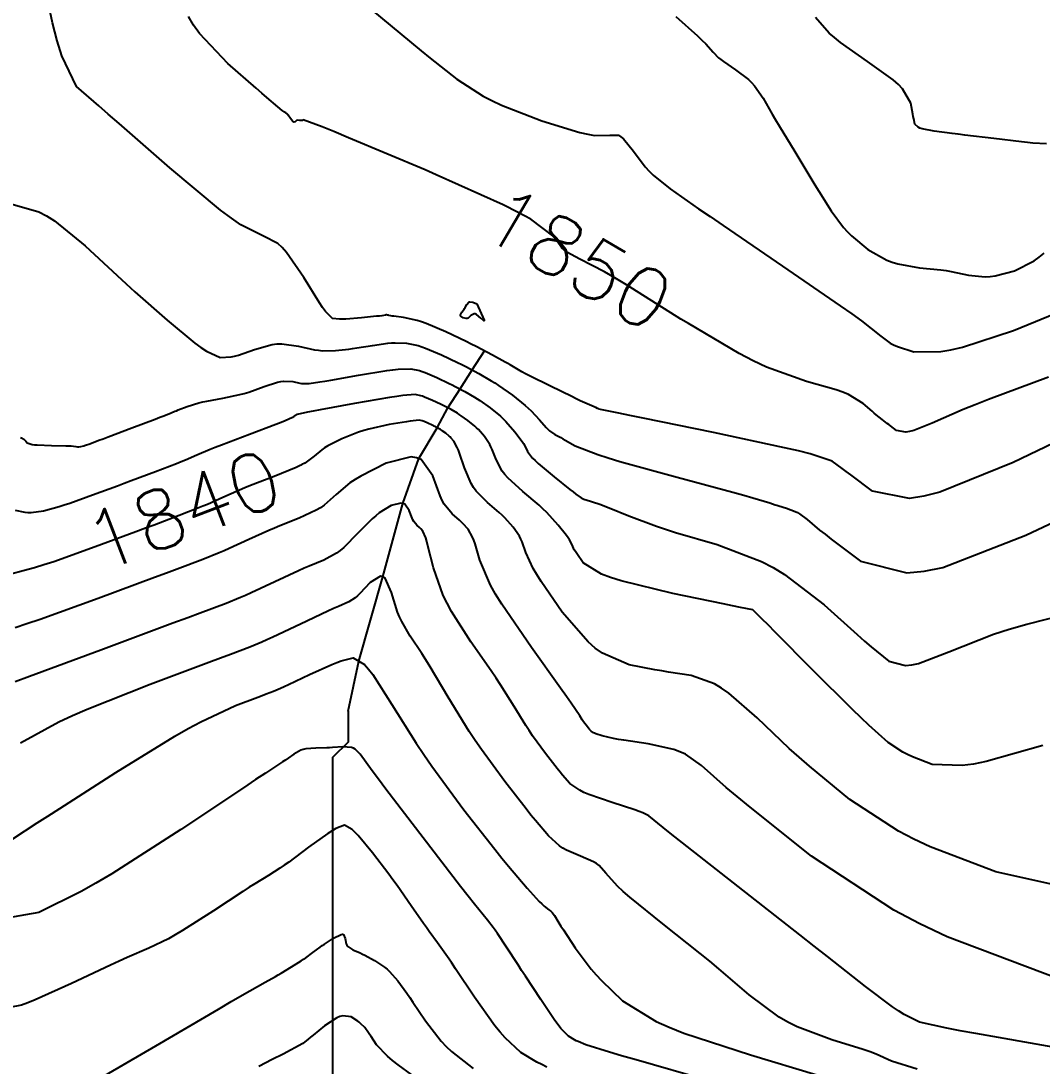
# Model space of a CAD drawing. Header units: metres. Extents: x 837117 to 838479, y 1189012 to 1191015.
# Drawn here: x 838122.7 to 838188.9, y 1189077.4 to 1189145.2 of the extents above; entities that cross this region are included whole.
import ezdxf

# ---------------------------------------------------------------- set-up
doc = ezdxf.new("R2010")
doc.units = ezdxf.units.M
doc.header["$LTSCALE"] = 0.3
for name, color, linetype in [('COTAS 10', 1, 'Continuous'), ('COTAS INT', 252, 'Continuous'), ('DRENAJE', 5, 'Continuous')]:
    doc.layers.add(name, color=color, linetype=linetype)
doc.styles.get("Standard").update_dxf_attribs({"font": 'simplex.shx'})

msp = doc.modelspace()

# ---------------------------------------------------------------- linework, layer by layer
at = {"layer": 'COTAS 10'}
for points in [[(838189.319, 1189122.116), (838185.419, 1189120.65), (838184.555, 1189120.312), (838183.784, 1189120.003), (838181.78, 1189119.13), (838180.577, 1189118.644), (838180.312, 1189118.578), (838180.076, 1189118.542), (838179.467, 1189118.66), (838179.069, 1189118.957), (838178.966, 1189119.035), (838178.866, 1189119.11), (838178.53, 1189119.363), (838178.15, 1189119.668), (838178.022, 1189119.777), (838177.883, 1189119.896), (838177.303, 1189120.411), (838176.348, 1189120.982), (838175.974, 1189121.135), (838175.553, 1189121.287), (838173.636, 1189121.819), (838171.031, 1189122.757), (838170.176, 1189123.165), (838169.262, 1189123.637), (838165.977, 1189125.584), (838165.479, 1189125.878), (838161.944, 1189128.09), (838161.187, 1189128.545), (838160.525, 1189128.931), (838158.937, 1189129.753), (838158.094, 1189130.205), (838157.902, 1189130.358), (838157.729, 1189130.522), (838157.253, 1189131.215), (838155.756, 1189132.346), (838154.938, 1189132.787), (838153.946, 1189133.284), (838149.607, 1189135.226), (838148.907, 1189135.538), (838143.932, 1189137.63), (838142.979, 1189138.023), (838142.212, 1189138.336), (838140.977, 1189138.794), (838140.921, 1189138.748), (838140.898, 1189138.742), (838140.871, 1189138.739), (838140.743, 1189138.755), (838140.608, 1189138.762), (838140.577, 1189138.755), (838140.547, 1189138.743), (838140.461, 1189138.665), (838140.372, 1189138.634), (838140.342, 1189138.651), (838140.308, 1189138.68), (838140.165, 1189138.88), (838140.02, 1189139.102), (838139.986, 1189139.145), (838139.955, 1189139.18), (838139.862, 1189139.24), (838139.736, 1189139.304), (838139.682, 1189139.342), (838139.621, 1189139.388), (838139.335, 1189139.625), (838138.635, 1189140.237), (838138.312, 1189140.519), (838137.934, 1189140.849), (838136.105, 1189142.45), (838134.267, 1189144.389), (838133.883, 1189144.933), (838133.554, 1189145.479)], [(838190.258, 1189089.079), (838185.909, 1189090.046), (838181.641, 1189091.652), (838180.587, 1189092.149), (838179.587, 1189092.669), (838176.437, 1189094.732), (838173.817, 1189096.89), (838173.151, 1189097.469), (838172.512, 1189098.039), (838170.418, 1189100.033), (838168.593, 1189101.632), (838168.123, 1189101.953), (838167.668, 1189102.223), (838166.15, 1189102.76), (838164.669, 1189102.987), (838164.238, 1189103.061), (838163.796, 1189103.141), (838162.123, 1189103.469), (838160.402, 1189104.211), (838159.93, 1189104.551), (838159.461, 1189104.949), (838157.784, 1189106.874), (838156.412, 1189108.87), (838156.134, 1189109.313), (838155.902, 1189109.708), (838155.433, 1189110.74), (838155.198, 1189111.433), (838155.112, 1189111.614), (838155.018, 1189111.791), (838154.603, 1189112.393), (838154.061, 1189112.984), (838153.886, 1189113.154), (838153.7, 1189113.327), (838152.94, 1189113.973), (838152.205, 1189114.724), (838152.035, 1189114.963), (838151.88, 1189115.215), (838151.441, 1189116.238), (838151.129, 1189117.177), (838151.053, 1189117.376), (838150.982, 1189117.549), (838150.764, 1189117.955), (838150.569, 1189118.178), (838150.512, 1189118.235), (838150.453, 1189118.29), (838150.231, 1189118.473), (838150.007, 1189118.631), (838149.948, 1189118.67), (838149.889, 1189118.707), (838149.686, 1189118.826), (838149.474, 1189118.937), (838149.409, 1189118.97), (838149.343, 1189119.003), (838149.08, 1189119.128), (838148.825, 1189119.236), (838148.762, 1189119.258), (838148.702, 1189119.277), (838148.516, 1189119.318), (838148.116, 1189119.285), (838147.922, 1189119.257), (838147.691, 1189119.222), (838146.556, 1189119.029), (838145.25, 1189118.739), (838144.912, 1189118.643), (838144.584, 1189118.54), (838143.484, 1189118.111), (838142.583, 1189117.65), (838142.381, 1189117.528), (838142.198, 1189117.407), (838141.708, 1189116.99), (838141.092, 1189116.543), (838140.894, 1189116.438), (838140.83, 1189116.404), (838140.528, 1189116.258), (838139.111, 1189115.678), (838137.58, 1189115.089), (838137.208, 1189114.939), (838136.858, 1189114.793), (838135.779, 1189114.315), (838134.776, 1189113.864), (838134.473, 1189113.736), (838134.16, 1189113.607), (838132.942, 1189113.13), (838131.325, 1189112.524), (838130.761, 1189112.314), (838130.146, 1189112.085), (838127.508, 1189111.102), (838124.814, 1189110.146), (838124.165, 1189109.934), (838123.557, 1189109.744), (838123.154, 1189109.636), (838121.712, 1189109.247)], [(838167.232, 1189076.515), (838162.572, 1189077.845), (838161.637, 1189078.117), (838160.855, 1189078.346), (838159.315, 1189078.824), (838158.816, 1189079.034), (838158.691, 1189079.094), (838158.572, 1189079.156), (838158.191, 1189079.386), (838157.706, 1189079.895), (838157.522, 1189080.131), (838157.316, 1189080.41), (838156.39, 1189081.762), (838155.401, 1189083.27), (838155.155, 1189083.646), (838154.921, 1189084.005), (838154.177, 1189085.155), (838153.582, 1189086.054), (838153.441, 1189086.255), (838153.311, 1189086.436), (838152.93, 1189086.917), (838152.101, 1189087.945), (838151.69, 1189088.47), (838151.199, 1189089.1), (838148.769, 1189092.243), (838146.352, 1189095.402), (838145.869, 1189096.041), (838145.468, 1189096.579), (838144.691, 1189097.672), (838144.365, 1189098.004), (838144.247, 1189098.062), (838144.118, 1189098.106), (838143.55, 1189098.14), (838142.891, 1189098.092), (838142.704, 1189098.083), (838142.514, 1189098.076), (838141.812, 1189098.067), (838141.155, 1189098.01), (838140.994, 1189097.972), (838140.843, 1189097.925), (838140.373, 1189097.675), (838140.013, 1189097.407), (838139.931, 1189097.349), (838139.857, 1189097.298), (838139.65, 1189097.168), (838138.542, 1189096.443), (838137.899, 1189096.017), (838137.111, 1189095.492), (838133.048, 1189092.781), (838128.588, 1189089.919), (838127.549, 1189089.3), (838126.595, 1189088.756), (838123.854, 1189087.415), (838121.74, 1189087.041)]]:
    msp.add_lwpolyline(points, dxfattribs=at)
at = {"layer": 'COTAS INT'}
for points in [[(838191.755, 1189118.849), (838187.016, 1189116.573), (838182.275, 1189114.655), (838181.229, 1189114.395), (838180.298, 1189114.253), (838177.899, 1189114.717), (838176.498, 1189115.766), (838176.197, 1189115.992), (838175.933, 1189116.189), (838175.291, 1189116.672), (838173.868, 1189117.137), (838173.111, 1189117.325), (838172.198, 1189117.537), (838167.589, 1189118.518), (838163.041, 1189119.444), (838162.165, 1189119.623), (838161.455, 1189119.767), (838160.278, 1189120.009), (838160.191, 1189120.034), (838160.169, 1189120.042), (838160.149, 1189120.051), (838160.081, 1189120.087), (838159.962, 1189120.145), (838159.909, 1189120.168), (838159.848, 1189120.194), (838159.552, 1189120.313), (838158.948, 1189120.582), (838158.693, 1189120.703), (838158.398, 1189120.844), (838157.015, 1189121.521), (838155.67, 1189122.194), (838155.399, 1189122.333), (838155.173, 1189122.45), (838154.726, 1189122.703), (838154.407, 1189122.901), (838154.261, 1189122.985), (838154.091, 1189123.081), (838153.271, 1189123.532), (838152.21, 1189124.087), (838151.887, 1189124.249), (838151.553, 1189124.414), (838150.242, 1189125.04), (838148.972, 1189125.579), (838148.664, 1189125.69), (838148.374, 1189125.783), (838147.484, 1189125.981), (838146.871, 1189126.054), (838146.757, 1189126.068), (838146.667, 1189126.08), (838146.54, 1189126.102), (838146.547, 1189126.111), (838146.54, 1189126.115), (838146.53, 1189126.119), (838146.465, 1189126.137), (838146.39, 1189126.149), (838146.374, 1189126.149), (838146.361, 1189126.148), (838146.331, 1189126.133), (838146.082, 1189126.091), (838145.931, 1189126.073), (838145.744, 1189126.052), (838144.772, 1189125.954), (838143.75, 1189125.875), (838143.531, 1189125.866), (838143.341, 1189125.863), (838142.887, 1189125.902), (838142.438, 1189126.356), (838142.251, 1189126.615), (838142.036, 1189126.933), (838141.034, 1189128.563), (838139.914, 1189130.195), (838139.626, 1189130.515), (838139.346, 1189130.776), (838138.414, 1189131.243), (838136.952, 1189131.979), (838136.339, 1189132.411), (838135.635, 1189132.941), (838132.339, 1189135.68), (838129.047, 1189138.547), (838128.345, 1189139.159), (838127.734, 1189139.692), (838126.285, 1189140.956), (838125.339, 1189142.931), (838125.045, 1189143.911), (838124.737, 1189145.079), (838123.511, 1189150.864)], [(838145.374, 1189145.962), (838148.022, 1189143.775), (838148.648, 1189143.262), (838149.229, 1189142.79), (838150.943, 1189141.417), (838152.65, 1189140.329), (838153.227, 1189140.036), (838153.85, 1189139.745), (838156.473, 1189138.725), (838158.924, 1189137.973), (838159.437, 1189137.852), (838159.878, 1189137.769), (838160.872, 1189137.785), (838161.426, 1189137.788), (838161.59, 1189137.697), (838161.758, 1189137.566), (838162.399, 1189136.759), (838163.172, 1189135.734), (838163.423, 1189135.465), (838163.689, 1189135.203), (838164.782, 1189134.31), (838166.629, 1189133.024), (838167.37, 1189132.514), (838168.211, 1189131.937), (838172.079, 1189129.299), (838175.803, 1189126.734), (838176.554, 1189126.204), (838177.182, 1189125.751), (838178.438, 1189124.765), (838179.05, 1189124.318), (838179.272, 1189124.205), (838179.518, 1189124.096), (838180.595, 1189123.745), (838182.332, 1189123.762), (838182.993, 1189123.886), (838183.732, 1189124.063), (838187.052, 1189125.132), (838190.279, 1189126.448)], [(838165.16, 1189145.488), (838166.561, 1189144.224), (838166.846, 1189143.956), (838167.087, 1189143.723), (838167.583, 1189143.18), (838167.929, 1189142.815), (838168.074, 1189142.695), (838168.241, 1189142.566), (838169.025, 1189142.033), (838169.861, 1189141.395), (838170.061, 1189141.201), (838170.247, 1189140.999), (838170.806, 1189140.204), (838171.407, 1189139.159), (838171.619, 1189138.798), (838171.852, 1189138.406), (838172.858, 1189136.735), (838173.913, 1189135.006), (838174.176, 1189134.577), (838174.427, 1189134.171), (838175.227, 1189132.884), (838176.029, 1189131.804), (838176.282, 1189131.527), (838176.547, 1189131.26), (838177.613, 1189130.378), (838178.826, 1189129.699), (838179.183, 1189129.561), (838179.549, 1189129.445), (838180.95, 1189129.203), (838182.327, 1189129.068), (838182.678, 1189129.02), (838183.016, 1189128.966), (838184.128, 1189128.73), (838185.212, 1189128.609), (838185.533, 1189128.628), (838185.862, 1189128.669), (838187.123, 1189129.006), (838188.388, 1189129.653), (838188.719, 1189129.889), (838189.042, 1189130.15)], [(838189.19, 1189137.224), (838188.303, 1189137.287), (838187.954, 1189137.321), (838187.56, 1189137.362), (838185.764, 1189137.57), (838183.901, 1189137.8), (838183.464, 1189137.855), (838183.062, 1189137.906), (838181.897, 1189138.058), (838181.132, 1189138.205), (838180.982, 1189138.253), (838180.859, 1189138.304), (838180.641, 1189138.512), (838180.575, 1189138.859), (838180.549, 1189138.997), (838180.52, 1189139.153), (838180.384, 1189139.868), (838179.859, 1189140.791), (838179.584, 1189141.078), (838179.253, 1189141.379), (838177.588, 1189142.581), (838175.834, 1189143.802), (838175.446, 1189144.116), (838175.101, 1189144.418), (838174.209, 1189145.421)], [(838122.108, 1189133.326), (838123.841, 1189132.823), (838124.35, 1189132.558), (838124.871, 1189132.238), (838126.858, 1189130.628), (838128.93, 1189128.69), (838129.506, 1189128.164), (838130.082, 1189127.642), (838132.167, 1189125.793), (838133.965, 1189124.318), (838134.36, 1189124.031), (838134.71, 1189123.796), (838135.601, 1189123.389), (838136.308, 1189123.431), (838136.543, 1189123.479), (838136.794, 1189123.543), (838137.839, 1189123.907), (838138.978, 1189124.224), (838139.289, 1189124.258), (838139.597, 1189124.269), (838140.694, 1189124.116), (838141.72, 1189123.887), (838141.984, 1189123.849), (838142.24, 1189123.824), (838143.09, 1189123.826), (838143.94, 1189123.926), (838144.196, 1189123.961), (838144.459, 1189124.001), (838145.482, 1189124.171), (838146.478, 1189124.311), (838146.724, 1189124.331), (838146.958, 1189124.344), (838147.695, 1189124.321), (838148.439, 1189124.159), (838148.677, 1189124.083), (838148.928, 1189123.994), (838149.951, 1189123.562), (838151, 1189123.061), (838151.268, 1189122.929), (838151.526, 1189122.8), (838152.375, 1189122.355), (838153.187, 1189121.88), (838153.421, 1189121.73), (838153.659, 1189121.573), (838154.555, 1189120.942), (838155.386, 1189120.28), (838155.585, 1189120.104), (838155.769, 1189119.931), (838156.321, 1189119.332), (838156.751, 1189118.836), (838156.859, 1189118.728), (838156.962, 1189118.633), (838157.296, 1189118.396), (838157.685, 1189118.19), (838157.823, 1189118.114), (838157.975, 1189118.03), (838158.633, 1189117.659), (838160.099, 1189117.089), (838160.759, 1189116.879), (838161.53, 1189116.647), (838165.235, 1189115.62), (838168.85, 1189114.653), (838169.565, 1189114.458), (838170.155, 1189114.295), (838171.251, 1189113.969), (838171.591, 1189113.842), (838171.705, 1189113.804), (838171.827, 1189113.765), (838172.339, 1189113.617), (838172.886, 1189113.409), (838173.031, 1189113.332), (838173.173, 1189113.247), (838173.661, 1189112.872), (838174.478, 1189112.198), (838174.827, 1189111.925), (838175.23, 1189111.614), (838177.13, 1189110.178), (838180.141, 1189109.414), (838181.245, 1189109.526), (838182.466, 1189109.779), (838187.85, 1189111.865), (838193.124, 1189114.357)], [(838152.259, 1189126.857), (838152.72, 1189125.805), (838152.72, 1189125.766), (838152.703, 1189125.754), (838152.504, 1189125.936), (838152.219, 1189126.178), (838152.148, 1189126.204), (838152.081, 1189126.213), (838151.87, 1189126.1), (838151.677, 1189125.937), (838151.622, 1189125.915), (838151.566, 1189125.903), (838151.357, 1189125.945), (838151.214, 1189126.067), (838151.2, 1189126.107), (838151.197, 1189126.149), (838151.278, 1189126.319), (838151.42, 1189126.509), (838151.456, 1189126.563), (838151.49, 1189126.617), (838151.599, 1189126.82), (838151.719, 1189126.968), (838151.76, 1189126.989), (838151.805, 1189127.001), (838151.992, 1189126.97), (838152.259, 1189126.857)], [(838122.649, 1189118.206), (838122.715, 1189118.181), (838122.864, 1189118.099), (838122.949, 1189118.014), (838122.974, 1189117.987), (838122.999, 1189117.959), (838123.098, 1189117.848), (838123.404, 1189117.75), (838123.559, 1189117.73), (838123.746, 1189117.714), (838124.677, 1189117.683), (838125.608, 1189117.666), (838125.794, 1189117.66), (838125.949, 1189117.652), (838126.25, 1189117.618), (838126.36, 1189117.592), (838126.394, 1189117.59), (838126.43, 1189117.59), (838126.575, 1189117.61), (838126.758, 1189117.659), (838126.818, 1189117.678), (838126.882, 1189117.699), (838127.149, 1189117.794), (838127.747, 1189118.018), (838128.02, 1189118.12), (838128.34, 1189118.24), (838129.883, 1189118.82), (838131.395, 1189119.392), (838131.695, 1189119.507), (838131.945, 1189119.603), (838132.418, 1189119.792), (838132.663, 1189119.894), (838132.768, 1189119.935), (838132.889, 1189119.982), (838133.462, 1189120.198), (838134.229, 1189120.438), (838134.473, 1189120.499), (838134.731, 1189120.559), (838135.776, 1189120.757), (838136.878, 1189120.982), (838137.171, 1189121.059), (838137.46, 1189121.142), (838138.46, 1189121.494), (838139.332, 1189121.783), (838139.539, 1189121.827), (838139.732, 1189121.855), (838140.307, 1189121.823), (838140.762, 1189121.721), (838140.879, 1189121.705), (838140.992, 1189121.693), (838141.369, 1189121.695), (838142.075, 1189121.798), (838142.396, 1189121.851), (838142.772, 1189121.914), (838144.58, 1189122.232), (838146.416, 1189122.531), (838146.809, 1189122.584), (838147.151, 1189122.623), (838147.969, 1189122.653), (838148.527, 1189122.532), (838148.705, 1189122.475), (838148.894, 1189122.408), (838149.661, 1189122.084), (838150.448, 1189121.708), (838150.648, 1189121.609), (838150.842, 1189121.512), (838151.479, 1189121.179), (838152.088, 1189120.822), (838152.263, 1189120.71), (838152.442, 1189120.592), (838153.113, 1189120.119), (838153.779, 1189119.57), (838153.955, 1189119.404), (838154.126, 1189119.233), (838154.713, 1189118.566), (838155.181, 1189117.942), (838155.278, 1189117.798), (838155.361, 1189117.667), (838155.544, 1189117.295), (838155.861, 1189116.865), (838156.03, 1189116.697), (838156.233, 1189116.507), (838157.258, 1189115.644), (838158.289, 1189114.826), (838158.496, 1189114.664), (838158.669, 1189114.53), (838159.01, 1189114.279), (838159.185, 1189114.204), (838159.253, 1189114.18), (838159.329, 1189114.155), (838159.676, 1189114.056), (838160.293, 1189113.847), (838160.54, 1189113.752), (838160.82, 1189113.642), (838162.105, 1189113.112), (838163.895, 1189112.444), (838164.493, 1189112.246), (838165.135, 1189112.043), (838167.823, 1189111.265), (838170.7, 1189110.169), (838171.461, 1189109.767), (838172.207, 1189109.321), (838174.771, 1189107.35), (838176.911, 1189105.42), (838177.39, 1189104.999), (838177.819, 1189104.627), (838178.958, 1189103.695), (838180.051, 1189103.418), (838180.452, 1189103.459), (838180.895, 1189103.55), (838182.85, 1189104.308), (838185.741, 1189105.438), (838186.775, 1189105.764), (838187.91, 1189106.097), (838192.85, 1189107.35)], [(838188.944, 1189098.223), (838185.276, 1189097.19), (838184.457, 1189097.031), (838183.722, 1189096.926), (838181.777, 1189097.007), (838180.493, 1189097.49), (838180.176, 1189097.639), (838179.876, 1189097.795), (838178.929, 1189098.416), (838177.665, 1189099.545), (838177.165, 1189100.021), (838176.6, 1189100.569), (838174.017, 1189103.139), (838171.594, 1189105.579), (838171.13, 1189106.045), (838170.756, 1189106.42), (838170.15, 1189107.016), (838169.34, 1189107.183), (838168.837, 1189107.288), (838168.214, 1189107.417), (838164.953, 1189108.095), (838161.599, 1189108.909), (838160.915, 1189109.125), (838160.338, 1189109.336), (838159.14, 1189110.063), (838158.724, 1189110.668), (838158.64, 1189110.802), (838158.57, 1189110.922), (838158.428, 1189111.235), (838158.257, 1189111.566), (838158.168, 1189111.697), (838158.061, 1189111.845), (838157.527, 1189112.523), (838156.778, 1189113.339), (838156.537, 1189113.573), (838156.281, 1189113.811), (838155.232, 1189114.702), (838154.268, 1189115.576), (838154.065, 1189115.803), (838153.891, 1189116.024), (838153.492, 1189116.766), (838153.245, 1189117.422), (838153.166, 1189117.587), (838153.082, 1189117.746), (838152.738, 1189118.261), (838152.347, 1189118.705), (838152.233, 1189118.82), (838152.116, 1189118.93), (838151.672, 1189119.296), (838151.225, 1189119.611), (838151.105, 1189119.69), (838150.988, 1189119.765), (838150.582, 1189120.003), (838150.158, 1189120.225), (838150.029, 1189120.29), (838149.895, 1189120.356), (838149.371, 1189120.606), (838148.859, 1189120.822), (838148.733, 1189120.867), (838148.614, 1189120.904), (838148.243, 1189120.985), (838147.442, 1189120.92), (838147.053, 1189120.865), (838146.592, 1189120.794), (838144.321, 1189120.407), (838142.08, 1189119.997), (838141.637, 1189119.912), (838141.271, 1189119.839), (838140.593, 1189119.679), (838140.44, 1189119.6), (838140.405, 1189119.579), (838140.374, 1189119.559), (838140.291, 1189119.488), (838139.825, 1189119.278), (838139.554, 1189119.169), (838139.22, 1189119.039), (838137.498, 1189118.389), (838135.683, 1189117.703), (838135.291, 1189117.55), (838134.946, 1189117.413), (838134.099, 1189117.053), (838133.36, 1189116.733), (838133.084, 1189116.621), (838132.778, 1189116.499), (838131.412, 1189115.975), (838129.832, 1189115.382), (838129.391, 1189115.217), (838128.947, 1189115.051), (838127.329, 1189114.448), (838125.848, 1189113.923), (838125.491, 1189113.806), (838125.158, 1189113.702), (838124.144, 1189113.429), (838123.342, 1189113.319), (838123.141, 1189113.317), (838122.951, 1189113.328), (838122.341, 1189113.471)], [(838189.91, 1189083.126), (838182.74, 1189085.83), (838180.964, 1189086.669), (838179.278, 1189087.548), (838173.946, 1189091.048), (838169.968, 1189094.235), (838169.137, 1189094.916), (838168.423, 1189095.51), (838166.819, 1189096.927), (838165.778, 1189097.659), (838165.419, 1189097.82), (838165.029, 1189097.964), (838163.365, 1189098.336), (838161.77, 1189098.572), (838161.424, 1189098.63), (838161.12, 1189098.685), (838160.365, 1189098.856), (838159.962, 1189098.993), (838159.879, 1189099.027), (838159.808, 1189099.058), (838159.654, 1189099.153), (838159.561, 1189099.262), (838159.493, 1189099.347), (838159.339, 1189099.544), (838159.172, 1189099.774), (838159.127, 1189099.839), (838159.083, 1189099.905), (838158.932, 1189100.151), (838158.361, 1189100.982), (838158.053, 1189101.417), (838157.679, 1189101.941), (838155.785, 1189104.576), (838153.861, 1189107.402), (838153.468, 1189108.046), (838153.136, 1189108.631), (838152.439, 1189110.245), (838152.139, 1189111.3), (838152.057, 1189111.532), (838151.975, 1189111.737), (838151.68, 1189112.263), (838151.343, 1189112.63), (838151.235, 1189112.735), (838151.119, 1189112.842), (838150.648, 1189113.243), (838150.141, 1189113.872), (838150.004, 1189114.123), (838149.868, 1189114.407), (838149.39, 1189115.71), (838148.642, 1189116.762), (838148.336, 1189116.888), (838147.988, 1189116.942), (838146.376, 1189116.542), (838144.727, 1189115.7), (838144.356, 1189115.476), (838144.022, 1189115.256), (838143.125, 1189114.492), (838142.358, 1189113.808), (838142.106, 1189113.639), (838141.837, 1189113.477), (838140.723, 1189112.966), (838139.478, 1189112.475), (838139.125, 1189112.327), (838138.77, 1189112.174), (838137.459, 1189111.577), (838136.191, 1189110.994), (838135.862, 1189110.85), (838135.543, 1189110.714), (838134.471, 1189110.285), (838132.817, 1189109.666), (838132.131, 1189109.411), (838131.346, 1189109.118), (838127.687, 1189107.756), (838123.926, 1189106.402), (838123.076, 1189106.115), (838122.309, 1189105.865)], [(838189.616, 1189078.675), (838184.602, 1189079.555), (838183.581, 1189079.743), (838182.721, 1189079.907), (838180.942, 1189080.297), (838179.959, 1189080.793), (838179.6, 1189081.023), (838179.204, 1189081.294), (838177.459, 1189082.607), (838174.982, 1189084.559), (838174.124, 1189085.233), (838173.191, 1189085.964), (838169.198, 1189089.085), (838165.584, 1189091.917), (838164.889, 1189092.466), (838164.327, 1189092.914), (838163.403, 1189093.681), (838163.005, 1189093.873), (838162.774, 1189093.958), (838162.491, 1189094.057), (838161.034, 1189094.528), (838159.517, 1189095.059), (838159.196, 1189095.195), (838158.918, 1189095.327), (838158.271, 1189095.763), (838157.807, 1189096.31), (838157.643, 1189096.512), (838157.465, 1189096.734), (838156.697, 1189097.719), (838155.858, 1189098.868), (838155.635, 1189099.195), (838155.417, 1189099.526), (838154.662, 1189100.754), (838153.79, 1189102.159), (838153.497, 1189102.602), (838153.182, 1189103.069), (838151.861, 1189104.949), (838150.598, 1189106.922), (838150.32, 1189107.448), (838150.074, 1189107.964), (838149.445, 1189109.751), (838149.081, 1189111.167), (838149.001, 1189111.449), (838148.931, 1189111.683), (838148.756, 1189112.133), (838148.626, 1189112.275), (838148.584, 1189112.316), (838148.539, 1189112.358), (838148.355, 1189112.513), (838148.159, 1189112.758), (838148.106, 1189112.855), (838148.053, 1189112.965), (838147.867, 1189113.471), (838147.577, 1189113.88), (838147.458, 1189113.929), (838147.323, 1189113.95), (838146.697, 1189113.795), (838145.919, 1189113.314), (838145.689, 1189113.129), (838145.452, 1189112.923), (838144.542, 1189111.994), (838143.624, 1189111.074), (838143.382, 1189110.873), (838143.146, 1189110.696), (838142.336, 1189110.254), (838141.375, 1189109.861), (838141.042, 1189109.716), (838140.682, 1189109.554), (838139.14, 1189108.838), (838137.607, 1189108.125), (838137.251, 1189107.965), (838136.926, 1189107.821), (838136.001, 1189107.44), (838134.309, 1189106.808), (838133.501, 1189106.507), (838132.545, 1189106.151), (838127.866, 1189104.41), (838123.239, 1189102.703), (838122.316, 1189102.368)], [(838180.812, 1189077.247), (838179.144, 1189077.768), (838178.143, 1189078.227), (838177.748, 1189078.373), (838177.302, 1189078.526), (838175.27, 1189079.144), (838173.011, 1189079.999), (838172.423, 1189080.301), (838171.85, 1189080.631), (838169.918, 1189082.058), (838167.946, 1189083.747), (838167.348, 1189084.242), (838166.728, 1189084.748), (838164.304, 1189086.677), (838162.175, 1189088.4), (838161.742, 1189088.777), (838161.376, 1189089.11), (838160.618, 1189089.952), (838160.174, 1189090.46), (838160.005, 1189090.583), (838159.817, 1189090.698), (838158.973, 1189091.052), (838158.061, 1189091.439), (838157.83, 1189091.576), (838157.609, 1189091.726), (838156.888, 1189092.374), (838156.052, 1189093.359), (838155.758, 1189093.721), (838155.438, 1189094.122), (838154.054, 1189095.893), (838152.544, 1189097.963), (838152.143, 1189098.552), (838151.75, 1189099.147), (838150.391, 1189101.357), (838149.218, 1189103.336), (838148.942, 1189103.787), (838148.686, 1189104.196), (838147.936, 1189105.322), (838147.377, 1189106.272), (838147.241, 1189106.57), (838147.114, 1189106.884), (838146.725, 1189108.143), (838146.308, 1189109.068), (838146.163, 1189109.171), (838146.005, 1189109.207), (838145.33, 1189108.787), (838144.658, 1189108.077), (838144.501, 1189107.931), (838144.358, 1189107.807), (838143.949, 1189107.542), (838143.272, 1189107.248), (838142.96, 1189107.105), (838142.593, 1189106.935), (838140.82, 1189106.1), (838139.022, 1189105.255), (838138.64, 1189105.079), (838138.309, 1189104.929), (838137.53, 1189104.595), (838136.265, 1189104.123), (838135.627, 1189103.885), (838134.864, 1189103.601), (838131.069, 1189102.189), (838126.975, 1189100.564), (838126.024, 1189100.145), (838125.152, 1189099.741), (838122.662, 1189098.392)], [(838122.161, 1189092.189), (838123.748, 1189093.223), (838124.422, 1189093.657), (838125.198, 1189094.156), (838128.849, 1189096.488), (838132.662, 1189098.828), (838133.541, 1189099.33), (838134.343, 1189099.77), (838136.599, 1189100.834), (838138.044, 1189101.371), (838138.335, 1189101.479), (838138.578, 1189101.57), (838139.059, 1189101.75), (838139.522, 1189101.956), (838139.753, 1189102.063), (838140.028, 1189102.191), (838141.395, 1189102.837), (838142.838, 1189103.48), (838143.162, 1189103.607), (838143.453, 1189103.712), (838144.23, 1189103.909), (838144.958, 1189103.479), (838145.218, 1189103.188), (838145.503, 1189102.824), (838146.742, 1189100.89), (838148.313, 1189098.372), (838148.806, 1189097.64), (838149.325, 1189096.893), (838151.412, 1189094.068), (838153.41, 1189091.51), (838153.873, 1189090.93), (838154.297, 1189090.407), (838155.505, 1189088.985), (838156.3, 1189088.125), (838156.465, 1189087.958), (838156.605, 1189087.82), (838156.911, 1189087.576), (838157.057, 1189087.491), (838157.097, 1189087.453), (838157.137, 1189087.41), (838157.277, 1189087.205), (838157.569, 1189086.736), (838157.704, 1189086.527), (838157.862, 1189086.283), (838158.63, 1189085.117), (838159.662, 1189083.741), (838159.986, 1189083.367), (838160.328, 1189082.994), (838161.7, 1189081.67), (838163.872, 1189080.34), (838164.718, 1189079.965), (838165.669, 1189079.585), (838169.985, 1189078.188), (838174.288, 1189076.878)], [(838156.792, 1189077.382), (838156.454, 1189077.546), (838156.132, 1189077.713), (838155.1, 1189078.337), (838154.075, 1189079.275), (838153.757, 1189079.64), (838153.425, 1189080.05), (838152.103, 1189081.908), (838150.873, 1189083.76), (838150.598, 1189084.165), (838150.353, 1189084.524), (838149.705, 1189085.434), (838149.163, 1189086.172), (838148.983, 1189086.423), (838148.792, 1189086.694), (838147.995, 1189087.842), (838147.076, 1189089.147), (838146.808, 1189089.517), (838146.533, 1189089.89), (838145.492, 1189091.27), (838144.555, 1189092.399), (838144.346, 1189092.614), (838144.159, 1189092.788), (838143.668, 1189093.064), (838143.1, 1189092.847), (838142.865, 1189092.708), (838142.596, 1189092.537), (838141.343, 1189091.635), (838140.048, 1189090.674), (838139.752, 1189090.464), (838139.484, 1189090.278), (838138.741, 1189089.812), (838137.85, 1189089.272), (838137.487, 1189089.041), (838137.074, 1189088.773), (838135.166, 1189087.512), (838133.164, 1189086.231), (838132.692, 1189085.951), (838132.256, 1189085.705), (838130.982, 1189085.086), (838129.58, 1189084.491), (838129.064, 1189084.259), (838128.493, 1189083.998), (838125.969, 1189082.813), (838123.599, 1189081.735), (838123.124, 1189081.541), (838122.729, 1189081.393), (838121.955, 1189081.24)], [(838127.466, 1189076.452), (838131.423, 1189078.769), (838135.489, 1189081.146), (838136.322, 1189081.631), (838137.028, 1189082.04), (838138.521, 1189082.892), (838139.186, 1189083.262), (838139.371, 1189083.368), (838139.556, 1189083.475), (838140.228, 1189083.875), (838140.851, 1189084.269), (838141.006, 1189084.372), (838141.154, 1189084.474), (838141.623, 1189084.82), (838142.082, 1189085.163), (838142.223, 1189085.262), (838142.37, 1189085.363), (838142.95, 1189085.744), (838143.445, 1189085.98), (838143.537, 1189085.99), (838143.611, 1189085.976), (838143.716, 1189085.726), (838143.78, 1189085.367), (838143.827, 1189085.284), (838143.888, 1189085.208), (838144.213, 1189084.995), (838144.676, 1189084.787), (838144.824, 1189084.715), (838144.979, 1189084.637), (838145.608, 1189084.302), (838146.257, 1189083.87), (838146.424, 1189083.73), (838146.586, 1189083.581), (838147.127, 1189082.971), (838147.71, 1189082.167), (838147.899, 1189081.896), (838148.1, 1189081.603), (838148.923, 1189080.373), (838149.944, 1189079.067), (838150.269, 1189078.728), (838150.613, 1189078.398), (838152.008, 1189077.288)], [(838148.916, 1189076.239), (838147.151, 1189077.521), (838146.781, 1189077.816), (838146.463, 1189078.084), (838145.743, 1189078.837), (838145.393, 1189079.36), (838145.308, 1189079.484), (838145.227, 1189079.6), (838144.979, 1189079.942), (838144.714, 1189080.22), (838144.623, 1189080.296), (838144.524, 1189080.37), (838144.104, 1189080.634), (838143.554, 1189080.703), (838143.373, 1189080.655), (838143.18, 1189080.577), (838142.38, 1189080.056), (838141.626, 1189079.447), (838141.462, 1189079.315), (838141.318, 1189079.197), (838140.959, 1189078.905), (838139.697, 1189078.226), (838138.983, 1189077.866), (838138.112, 1189077.431)]]:
    msp.add_lwpolyline(points, dxfattribs=at)
at = {"layer": 'DRENAJE'}
for p, q in [((838151.951, 1189122.577), (838152.74, 1189123.809)), ((838151.161, 1189121.346), (838151.951, 1189122.577)), ((838150.37, 1189120.114), (838151.161, 1189121.346)), ((838149.686, 1189118.826), (838150.37, 1189120.114)), ((838148.489, 1189116.825), (838149.686, 1189118.826)), ((838147.458, 1189113.929), (838148.489, 1189116.825)), ((838146.163, 1189109.171), (838147.458, 1189113.929)), ((838144.594, 1189103.694), (838146.163, 1189109.171)), ((838143.898, 1189100.456), (838144.594, 1189103.694))]:
    msp.add_line(p, q, dxfattribs=at)
msp.add_polyline3d([(838143.898, 1189100.456, 0), (838143.898, 1189099.456, 0), (838143.898, 1189098.456, 0), (838142.899, 1189097.457, 0), (838142.899, 1189096.457, 0), (838142.899, 1189095.457, 0), (838142.899, 1189094.458, 0), (838142.899, 1189093.458, 0), (838142.899, 1189092.459, 0), (838142.899, 1189091.459, 0), (838142.899, 1189090.459, 0), (838142.899, 1189089.46, 0), (838142.899, 1189088.46, 0), (838142.899, 1189087.46, 0), (838142.899, 1189086.461, 0), (838142.899, 1189085.461, 0), (838142.899, 1189084.461, 0), (838142.899, 1189083.462, 0), (838142.899, 1189082.462, 0), (838142.899, 1189081.462, 0), (838142.899, 1189080.463, 0), (838142.899, 1189079.463, 0), (838142.899, 1189078.463, 0), (838142.899, 1189077.464, 0), (838142.899, 1189076.464, 0)], dxfattribs=at)

# ---------------------------------------------------------------- texts
at = {"layer": 'COTAS 10', "char_height": 3.8, "attachment_point": 7}
for s, insert, rotation in [('1850', (838152.214, 1189131.485), 329.5078), ('1840', (838127.802, 1189109.383), 20.97742)]:
    msp.add_mtext(s, dxfattribs=dict(at, insert=insert, rotation=rotation))

doc.saveas('drawing.dxf')
